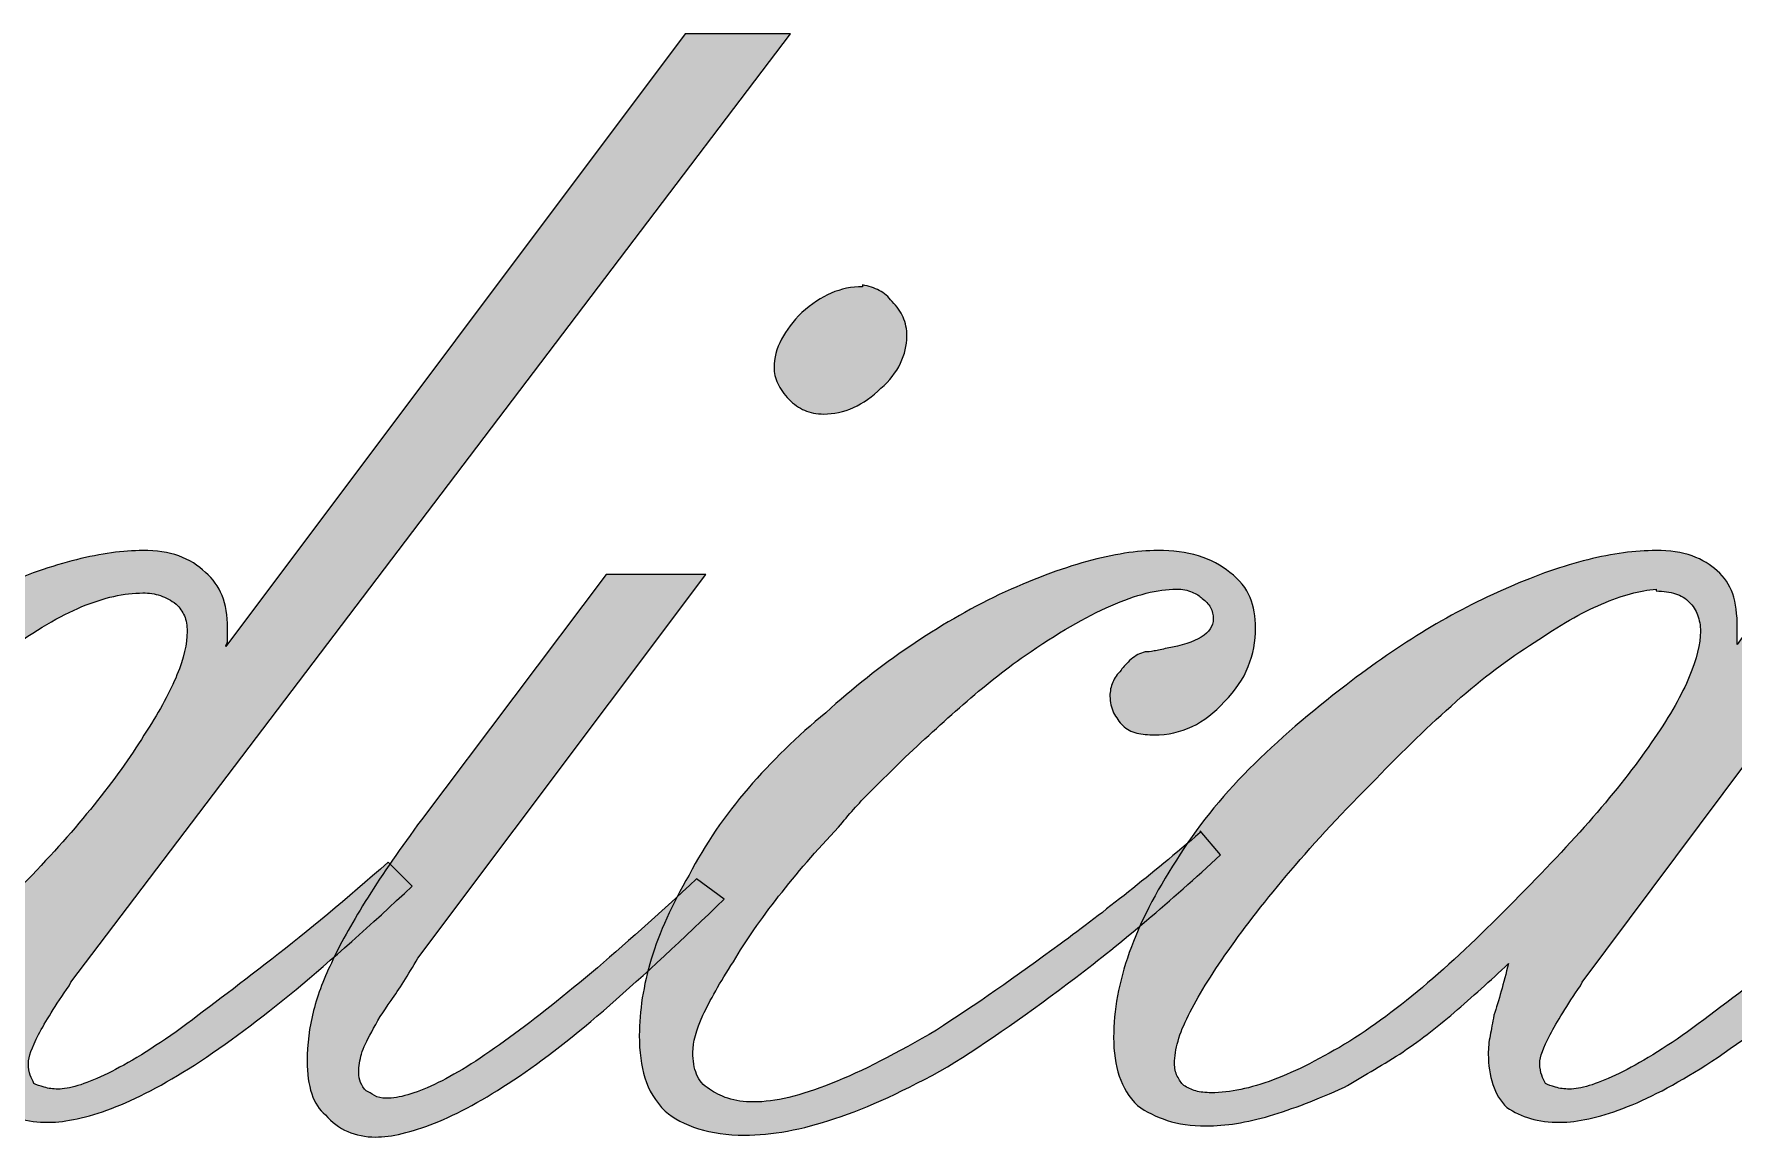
# Model space of a CAD drawing. Header units: millimetres. Extents: x 45.1 to 103.2, y -62.7 to -18.6.
# Drawn here: x 59.7 to 70.75, y -26.7 to -19.52 of the extents above; entities that cross this region are included whole.
import ezdxf

# ---------------------------------------------------------------- set-up
doc = ezdxf.new("R2010")
doc.units = ezdxf.units.MM
doc.header["$MEASUREMENT"] = 0
doc.layers.add('Calque 1', color=7, linetype='Continuous', lineweight=0)

# ---------------------------------------------------------------- blocks, each defined once
blk = doc.blocks.new('Block_0')
at = {"layer": 'Calque 1', "true_color": 0x1d1d1b, "transparency": 33554687}
h = blk.add_hatch(color=250, dxfattribs=at)
h.dxf.hatch_style = 2
edge = h.paths.add_edge_path()
edge.add_spline(control_points=[(57.95, -26.312), (58.11, -26.248), (58.29, -26.152), (58.49, -26.024), (58.594, -25.96), (58.696, -25.89), (58.796, -25.814), (58.896, -25.738), (58.994, -25.656), (59.09, -25.568), (59.186, -25.48), (59.284, -25.388), (59.384, -25.292), (59.484, -25.196), (59.586, -25.096), (59.69, -24.992), (59.85, -24.824), (59.992, -24.662), (60.116, -24.506), (60.24, -24.35), (60.346, -24.2), (60.434, -24.056), (60.522, -23.92), (60.588, -23.798), (60.632, -23.69), (60.676, -23.582), (60.698, -23.488), (60.698, -23.408), (60.698, -23.368), (60.692, -23.334), (60.68, -23.306), (60.668, -23.279), (60.65, -23.252), (60.626, -23.229), (60.594, -23.204), (60.56, -23.187), (60.524, -23.174), (60.488, -23.162), (60.45, -23.157), (60.41, -23.157), (60.29, -23.157), (60.158, -23.187), (60.014, -23.246), (59.87, -23.306), (59.71, -23.4), (59.534, -23.528), (59.358, -23.649), (59.176, -23.794), (58.988, -23.966), (58.8, -24.138), (58.606, -24.336), (58.406, -24.56), (58.222, -24.76), (58.06, -24.944), (57.92, -25.112), (57.78, -25.28), (57.662, -25.436), (57.566, -25.58), (57.47, -25.716), (57.398, -25.838), (57.35, -25.946), (57.302, -26.054), (57.278, -26.148), (57.278, -26.228), (57.278, -26.26), (57.284, -26.286), (57.296, -26.306), (57.308, -26.326), (57.326, -26.344), (57.35, -26.36), (57.366, -26.376), (57.388, -26.388), (57.416, -26.396), (57.444, -26.404), (57.478, -26.408), (57.518, -26.408), (57.518, -26.408), (57.506, -26.396), (57.506, -26.396), (57.642, -26.404), (57.79, -26.376), (57.95, -26.312)], knot_values=[0, 0, 0, 0, 1, 1, 1, 2, 2, 2, 3, 3, 3, 4, 4, 4, 5, 5, 5, 6, 6, 6, 7, 7, 7, 8, 8, 8, 9, 9, 9, 10, 10, 10, 11, 11, 11, 12, 12, 12, 13, 13, 13, 14, 14, 14, 15, 15, 15, 16, 16, 16, 17, 17, 17, 18, 18, 18, 19, 19, 19, 20, 20, 20, 21, 21, 21, 22, 22, 22, 23, 23, 23, 24, 24, 24, 25, 25, 25, 26, 26, 26, 27, 27, 27, 27], degree=3, periodic=0)
edge = h.paths.add_edge_path()
edge.add_spline(control_points=[(64.621, -19.521), (64.621, -19.521), (59.942, -25.688), (59.942, -25.688), (59.942, -25.688), (59.93, -25.712), (59.93, -25.712), (59.842, -25.84), (59.776, -25.946), (59.732, -26.03), (59.688, -26.114), (59.666, -26.176), (59.666, -26.216), (59.666, -26.248), (59.67, -26.274), (59.678, -26.294), (59.686, -26.314), (59.694, -26.332), (59.702, -26.348), (59.718, -26.356), (59.74, -26.364), (59.768, -26.372), (59.796, -26.38), (59.826, -26.384), (59.858, -26.384), (59.93, -26.384), (60.03, -26.354), (60.158, -26.294), (60.286, -26.234), (60.442, -26.14), (60.626, -26.012), (60.81, -25.876), (61.017, -25.718), (61.249, -25.538), (61.482, -25.358), (61.733, -25.148), (62.005, -24.908), (62.005, -24.908), (62.161, -25.064), (62.161, -25.064), (61.889, -25.32), (61.637, -25.544), (61.406, -25.736), (61.174, -25.928), (60.954, -26.092), (60.745, -26.228), (60.545, -26.356), (60.366, -26.45), (60.206, -26.51), (60.046, -26.57), (59.91, -26.6), (59.798, -26.6), (59.726, -26.6), (59.662, -26.592), (59.606, -26.576), (59.55, -26.56), (59.498, -26.536), (59.45, -26.504), (59.41, -26.464), (59.38, -26.414), (59.36, -26.354), (59.34, -26.294), (59.33, -26.228), (59.33, -26.156), (59.33, -26.124), (59.332, -26.09), (59.336, -26.054), (59.34, -26.018), (59.346, -25.984), (59.354, -25.952), (59.362, -25.912), (59.376, -25.86), (59.396, -25.796), (59.416, -25.732), (59.438, -25.656), (59.462, -25.568), (59.318, -25.696), (59.18, -25.814), (59.048, -25.922), (58.916, -26.03), (58.782, -26.128), (58.646, -26.216), (58.606, -26.24), (58.564, -26.266), (58.52, -26.294), (58.476, -26.322), (58.43, -26.348), (58.382, -26.372), (58.206, -26.452), (58.046, -26.514), (57.902, -26.558), (57.758, -26.602), (57.622, -26.624), (57.494, -26.624), (57.406, -26.624), (57.324, -26.612), (57.248, -26.588), (57.172, -26.564), (57.106, -26.532), (57.05, -26.492), (56.994, -26.444), (56.954, -26.384), (56.93, -26.312), (56.906, -26.24), (56.894, -26.16), (56.894, -26.072), (56.894, -25.888), (56.926, -25.7), (56.99, -25.508), (57.054, -25.316), (57.154, -25.116), (57.29, -24.908), (57.426, -24.7), (57.588, -24.5), (57.776, -24.308), (57.964, -24.116), (58.174, -23.932), (58.406, -23.756), (58.582, -23.62), (58.758, -23.5), (58.934, -23.397), (59.11, -23.292), (59.286, -23.2), (59.462, -23.121), (59.646, -23.04), (59.818, -22.981), (59.978, -22.941), (60.138, -22.901), (60.282, -22.881), (60.41, -22.881), (60.498, -22.881), (60.576, -22.892), (60.643, -22.916), (60.712, -22.941), (60.77, -22.977), (60.817, -23.024), (60.866, -23.065), (60.902, -23.115), (60.925, -23.174), (60.95, -23.234), (60.961, -23.305), (60.961, -23.384), (60.961, -23.384), (60.961, -23.408), (60.961, -23.408), (60.961, -23.408), (60.961, -23.444), (60.961, -23.444), (60.961, -23.444), (60.961, -23.462), (60.961, -23.462), (60.961, -23.462), (60.961, -23.48), (60.961, -23.48), (60.954, -23.488), (60.95, -23.495), (60.95, -23.498), (60.95, -23.498), (60.95, -23.505), (60.95, -23.505), (60.95, -23.505), (63.937, -19.521), (63.937, -19.521), (63.937, -19.521), (64.621, -19.521), (64.621, -19.521)], knot_values=[0, 0, 0, 0, 1, 1, 1, 2, 2, 2, 3, 3, 3, 4, 4, 4, 5, 5, 5, 6, 6, 6, 7, 7, 7, 8, 8, 8, 9, 9, 9, 10, 10, 10, 11, 11, 11, 12, 12, 12, 13, 13, 13, 14, 14, 14, 15, 15, 15, 16, 16, 16, 17, 17, 17, 18, 18, 18, 19, 19, 19, 20, 20, 20, 21, 21, 21, 22, 22, 22, 23, 23, 23, 24, 24, 24, 25, 25, 25, 26, 26, 26, 27, 27, 27, 28, 28, 28, 29, 29, 29, 30, 30, 30, 31, 31, 31, 32, 32, 32, 33, 33, 33, 34, 34, 34, 35, 35, 35, 36, 36, 36, 37, 37, 37, 38, 38, 38, 39, 39, 39, 40, 40, 40, 41, 41, 41, 42, 42, 42, 43, 43, 43, 44, 44, 44, 45, 45, 45, 46, 46, 46, 47, 47, 47, 48, 48, 48, 49, 49, 49, 50, 50, 50, 51, 51, 51, 52, 52, 52, 53, 53, 53, 54, 54, 54, 55, 55, 55, 55], degree=3, periodic=0)
h = blk.add_hatch(color=250, dxfattribs=at)
h.dxf.hatch_style = 2
edge = h.paths.add_edge_path()
edge.add_spline(control_points=[(65.198, -21.189), (65.23, -21.205), (65.258, -21.229), (65.281, -21.261), (65.313, -21.293), (65.337, -21.327), (65.353, -21.363), (65.369, -21.399), (65.378, -21.441), (65.378, -21.489), (65.378, -21.545), (65.363, -21.603), (65.336, -21.663), (65.307, -21.723), (65.266, -21.777), (65.209, -21.825), (65.153, -21.881), (65.094, -21.923), (65.03, -21.951), (64.966, -21.979), (64.902, -21.993), (64.838, -21.993), (64.789, -21.993), (64.748, -21.985), (64.712, -21.969), (64.676, -21.953), (64.642, -21.929), (64.61, -21.897), (64.578, -21.865), (64.554, -21.831), (64.538, -21.795), (64.522, -21.759), (64.514, -21.725), (64.514, -21.693), (64.514, -21.629), (64.53, -21.567), (64.562, -21.507), (64.594, -21.447), (64.638, -21.389), (64.694, -21.333), (64.758, -21.277), (64.822, -21.235), (64.886, -21.207), (64.95, -21.179), (65.018, -21.165), (65.09, -21.165), (65.09, -21.165), (65.09, -21.153), (65.09, -21.153), (65.13, -21.161), (65.166, -21.173), (65.198, -21.189)], knot_values=[0, 0, 0, 0, 1, 1, 1, 2, 2, 2, 3, 3, 3, 4, 4, 4, 5, 5, 5, 6, 6, 6, 7, 7, 7, 8, 8, 8, 9, 9, 9, 10, 10, 10, 11, 11, 11, 12, 12, 12, 13, 13, 13, 14, 14, 14, 15, 15, 15, 16, 16, 16, 17, 17, 17, 17], degree=3, periodic=0)
edge = h.paths.add_edge_path()
edge.add_spline(control_points=[(64.07, -23.036), (64.07, -23.036), (62.198, -25.532), (62.198, -25.532), (62.134, -25.644), (62.076, -25.736), (62.024, -25.808), (61.972, -25.88), (61.93, -25.948), (61.898, -26.012), (61.866, -26.068), (61.844, -26.116), (61.832, -26.156), (61.82, -26.196), (61.814, -26.236), (61.814, -26.276), (61.814, -26.3), (61.818, -26.322), (61.826, -26.342), (61.834, -26.362), (61.846, -26.38), (61.862, -26.396), (61.878, -26.404), (61.896, -26.414), (61.916, -26.426), (61.936, -26.438), (61.962, -26.444), (61.994, -26.444), (62.074, -26.444), (62.178, -26.414), (62.306, -26.354), (62.434, -26.294), (62.586, -26.2), (62.762, -26.072), (62.93, -25.952), (63.118, -25.804), (63.326, -25.628), (63.534, -25.452), (63.762, -25.248), (64.01, -25.016), (64.01, -25.016), (64.19, -25.148), (64.19, -25.148), (63.918, -25.412), (63.67, -25.642), (63.446, -25.838), (63.222, -26.034), (63.014, -26.196), (62.822, -26.324), (62.63, -26.452), (62.458, -26.546), (62.306, -26.606), (62.154, -26.666), (62.026, -26.696), (61.922, -26.696), (61.858, -26.696), (61.798, -26.684), (61.742, -26.66), (61.686, -26.636), (61.638, -26.6), (61.598, -26.552), (61.558, -26.52), (61.528, -26.474), (61.508, -26.414), (61.488, -26.354), (61.478, -26.284), (61.478, -26.204), (61.478, -26.092), (61.492, -25.982), (61.52, -25.874), (61.548, -25.766), (61.59, -25.656), (61.646, -25.544), (61.702, -25.424), (61.778, -25.288), (61.874, -25.136), (61.97, -24.984), (62.086, -24.816), (62.222, -24.632), (62.222, -24.632), (63.422, -23.036), (63.422, -23.036), (63.422, -23.036), (64.07, -23.036), (64.07, -23.036)], knot_values=[0, 0, 0, 0, 1, 1, 1, 2, 2, 2, 3, 3, 3, 4, 4, 4, 5, 5, 5, 6, 6, 6, 7, 7, 7, 8, 8, 8, 9, 9, 9, 10, 10, 10, 11, 11, 11, 12, 12, 12, 13, 13, 13, 14, 14, 14, 15, 15, 15, 16, 16, 16, 17, 17, 17, 18, 18, 18, 19, 19, 19, 20, 20, 20, 21, 21, 21, 22, 22, 22, 23, 23, 23, 24, 24, 24, 25, 25, 25, 26, 26, 26, 27, 27, 27, 28, 28, 28, 28], degree=3, periodic=0)
h = blk.add_hatch(color=250, dxfattribs=at)
h.dxf.hatch_style = 2
edge = h.paths.add_edge_path()
edge.add_spline(control_points=[(67.417, -24.86), (67.09, -25.164), (66.776, -25.43), (66.476, -25.658), (66.176, -25.886), (65.898, -26.08), (65.642, -26.24), (65.37, -26.392), (65.126, -26.504), (64.91, -26.576), (64.694, -26.648), (64.498, -26.684), (64.322, -26.684), (64.21, -26.684), (64.11, -26.67), (64.022, -26.642), (63.934, -26.614), (63.862, -26.576), (63.806, -26.528), (63.742, -26.464), (63.698, -26.392), (63.674, -26.312), (63.65, -26.232), (63.638, -26.14), (63.638, -26.036), (63.638, -25.876), (63.664, -25.71), (63.716, -25.538), (63.768, -25.366), (63.85, -25.184), (63.962, -24.992), (64.066, -24.792), (64.194, -24.604), (64.346, -24.428), (64.498, -24.252), (64.666, -24.088), (64.85, -23.936), (65.026, -23.776), (65.208, -23.632), (65.396, -23.505), (65.584, -23.377), (65.778, -23.264), (65.978, -23.168), (66.186, -23.072), (66.376, -23), (66.548, -22.952), (66.72, -22.905), (66.874, -22.881), (67.01, -22.881), (67.105, -22.881), (67.193, -22.892), (67.274, -22.916), (67.354, -22.941), (67.422, -22.977), (67.478, -23.024), (67.541, -23.072), (67.586, -23.126), (67.609, -23.187), (67.633, -23.246), (67.645, -23.312), (67.645, -23.384), (67.645, -23.472), (67.629, -23.556), (67.597, -23.636), (67.566, -23.716), (67.514, -23.792), (67.442, -23.864), (67.377, -23.936), (67.308, -23.99), (67.232, -24.026), (67.156, -24.062), (67.074, -24.08), (66.986, -24.08), (66.946, -24.08), (66.908, -24.076), (66.872, -24.068), (66.836, -24.06), (66.806, -24.044), (66.782, -24.02), (66.758, -23.996), (66.738, -23.968), (66.722, -23.936), (66.706, -23.904), (66.698, -23.868), (66.698, -23.828), (66.698, -23.796), (66.704, -23.766), (66.716, -23.738), (66.728, -23.71), (66.746, -23.684), (66.77, -23.66), (66.786, -23.636), (66.808, -23.613), (66.836, -23.588), (66.864, -23.564), (66.894, -23.548), (66.926, -23.541), (66.941, -23.541), (66.962, -23.538), (66.986, -23.534), (67.01, -23.531), (67.038, -23.524), (67.069, -23.516), (67.166, -23.5), (67.239, -23.476), (67.291, -23.444), (67.344, -23.413), (67.37, -23.372), (67.37, -23.325), (67.37, -23.3), (67.364, -23.276), (67.351, -23.252), (67.34, -23.229), (67.321, -23.208), (67.298, -23.193), (67.282, -23.177), (67.259, -23.162), (67.232, -23.151), (67.203, -23.138), (67.17, -23.132), (67.13, -23.132), (67.01, -23.132), (66.868, -23.168), (66.704, -23.24), (66.54, -23.312), (66.354, -23.42), (66.146, -23.564), (66.01, -23.66), (65.876, -23.766), (65.744, -23.882), (65.612, -23.998), (65.478, -24.12), (65.342, -24.248), (65.342, -24.248), (65.132, -24.458), (65.132, -24.458), (65.064, -24.526), (64.998, -24.6), (64.934, -24.68), (64.79, -24.832), (64.66, -24.982), (64.544, -25.13), (64.428, -25.278), (64.33, -25.42), (64.25, -25.556), (64.162, -25.692), (64.096, -25.808), (64.052, -25.904), (64.008, -26), (63.986, -26.08), (63.986, -26.144), (63.986, -26.2), (63.994, -26.248), (64.01, -26.288), (64.026, -26.328), (64.054, -26.36), (64.094, -26.384), (64.126, -26.408), (64.166, -26.428), (64.214, -26.444), (64.262, -26.46), (64.318, -26.468), (64.382, -26.468), (64.518, -26.468), (64.686, -26.428), (64.886, -26.348), (65.086, -26.268), (65.314, -26.152), (65.57, -26), (65.818, -25.84), (66.086, -25.654), (66.374, -25.442), (66.662, -25.23), (66.966, -24.988), (67.285, -24.716), (67.285, -24.716), (67.285, -24.704), (67.285, -24.704), (67.285, -24.704), (67.417, -24.86), (67.417, -24.86)], knot_values=[0, 0, 0, 0, 1, 1, 1, 2, 2, 2, 3, 3, 3, 4, 4, 4, 5, 5, 5, 6, 6, 6, 7, 7, 7, 8, 8, 8, 9, 9, 9, 10, 10, 10, 11, 11, 11, 12, 12, 12, 13, 13, 13, 14, 14, 14, 15, 15, 15, 16, 16, 16, 17, 17, 17, 18, 18, 18, 19, 19, 19, 20, 20, 20, 21, 21, 21, 22, 22, 22, 23, 23, 23, 24, 24, 24, 25, 25, 25, 26, 26, 26, 27, 27, 27, 28, 28, 28, 29, 29, 29, 30, 30, 30, 31, 31, 31, 32, 32, 32, 33, 33, 33, 34, 34, 34, 35, 35, 35, 36, 36, 36, 37, 37, 37, 38, 38, 38, 39, 39, 39, 40, 40, 40, 41, 41, 41, 42, 42, 42, 43, 43, 43, 44, 44, 44, 45, 45, 45, 46, 46, 46, 47, 47, 47, 48, 48, 48, 49, 49, 49, 50, 50, 50, 51, 51, 51, 52, 52, 52, 53, 53, 53, 54, 54, 54, 55, 55, 55, 56, 56, 56, 57, 57, 57, 58, 58, 58, 59, 59, 59, 60, 60, 60, 60], degree=3, periodic=0)
h = blk.add_hatch(color=250, dxfattribs=at)
h.dxf.hatch_style = 2
edge = h.paths.add_edge_path()
edge.add_spline(control_points=[(69.895, -23.229), (69.764, -23.285), (69.617, -23.368), (69.457, -23.48), (69.289, -23.584), (69.119, -23.712), (68.948, -23.864), (68.776, -24.016), (68.602, -24.184), (68.426, -24.368), (68.218, -24.576), (68.034, -24.774), (67.874, -24.962), (67.714, -25.15), (67.578, -25.324), (67.466, -25.484), (67.354, -25.644), (67.268, -25.784), (67.208, -25.904), (67.148, -26.024), (67.118, -26.128), (67.118, -26.216), (67.118, -26.248), (67.124, -26.276), (67.136, -26.3), (67.148, -26.324), (67.162, -26.344), (67.178, -26.36), (67.202, -26.376), (67.228, -26.388), (67.256, -26.396), (67.284, -26.404), (67.318, -26.408), (67.358, -26.408), (67.478, -26.408), (67.612, -26.38), (67.76, -26.324), (67.908, -26.268), (68.074, -26.184), (68.258, -26.072), (68.434, -25.96), (68.614, -25.824), (68.798, -25.664), (68.981, -25.504), (69.17, -25.324), (69.361, -25.124), (69.554, -24.932), (69.721, -24.752), (69.866, -24.584), (70.01, -24.416), (70.133, -24.256), (70.237, -24.104), (70.341, -23.952), (70.417, -23.818), (70.465, -23.702), (70.513, -23.587), (70.537, -23.488), (70.537, -23.408), (70.537, -23.368), (70.531, -23.332), (70.519, -23.3), (70.507, -23.269), (70.489, -23.24), (70.465, -23.216), (70.441, -23.193), (70.411, -23.174), (70.375, -23.162), (70.339, -23.151), (70.297, -23.144), (70.249, -23.144), (70.249, -23.144), (70.249, -23.132), (70.249, -23.132), (70.145, -23.141), (70.027, -23.172), (69.895, -23.229)], knot_values=[0, 0, 0, 0, 1, 1, 1, 2, 2, 2, 3, 3, 3, 4, 4, 4, 5, 5, 5, 6, 6, 6, 7, 7, 7, 8, 8, 8, 9, 9, 9, 10, 10, 10, 11, 11, 11, 12, 12, 12, 13, 13, 13, 14, 14, 14, 15, 15, 15, 16, 16, 16, 17, 17, 17, 18, 18, 18, 19, 19, 19, 20, 20, 20, 21, 21, 21, 22, 22, 22, 23, 23, 23, 24, 24, 24, 25, 25, 25, 25], degree=3, periodic=0)
edge = h.paths.add_edge_path()
edge.add_spline(control_points=[(71.101, -23.036), (71.101, -23.036), (71.749, -23.036), (71.749, -23.036), (71.749, -23.036), (69.769, -25.688), (69.769, -25.688), (69.769, -25.688), (69.757, -25.712), (69.757, -25.712), (69.669, -25.84), (69.604, -25.946), (69.56, -26.03), (69.515, -26.114), (69.493, -26.176), (69.493, -26.216), (69.493, -26.248), (69.498, -26.274), (69.505, -26.294), (69.513, -26.314), (69.522, -26.332), (69.529, -26.348), (69.545, -26.356), (69.568, -26.364), (69.595, -26.372), (69.623, -26.38), (69.653, -26.384), (69.685, -26.384), (69.757, -26.384), (69.857, -26.354), (69.985, -26.294), (70.113, -26.234), (70.269, -26.14), (70.453, -26.012), (70.637, -25.876), (70.845, -25.718), (71.077, -25.538), (71.309, -25.358), (71.561, -25.148), (71.833, -24.908), (71.833, -24.908), (71.989, -25.064), (71.989, -25.064), (71.725, -25.32), (71.475, -25.544), (71.239, -25.736), (71.003, -25.928), (70.781, -26.092), (70.573, -26.228), (70.373, -26.356), (70.193, -26.45), (70.033, -26.51), (69.873, -26.57), (69.738, -26.6), (69.626, -26.6), (69.554, -26.6), (69.489, -26.592), (69.433, -26.576), (69.378, -26.56), (69.325, -26.536), (69.278, -26.504), (69.237, -26.464), (69.207, -26.414), (69.188, -26.354), (69.168, -26.294), (69.158, -26.228), (69.158, -26.156), (69.158, -26.116), (69.161, -26.076), (69.17, -26.036), (69.178, -25.996), (69.186, -25.952), (69.194, -25.904), (69.21, -25.856), (69.226, -25.804), (69.242, -25.748), (69.257, -25.692), (69.273, -25.632), (69.289, -25.568), (69.17, -25.68), (69.052, -25.786), (68.935, -25.886), (68.82, -25.986), (68.702, -26.076), (68.582, -26.156), (68.518, -26.196), (68.456, -26.234), (68.396, -26.27), (68.336, -26.306), (68.278, -26.34), (68.222, -26.372), (68.046, -26.452), (67.884, -26.514), (67.736, -26.558), (67.588, -26.602), (67.45, -26.624), (67.322, -26.624), (67.226, -26.624), (67.142, -26.612), (67.07, -26.588), (66.998, -26.564), (66.934, -26.532), (66.878, -26.492), (66.822, -26.436), (66.782, -26.372), (66.758, -26.3), (66.734, -26.228), (66.722, -26.144), (66.722, -26.048), (66.722, -25.872), (66.756, -25.688), (66.824, -25.496), (66.892, -25.304), (66.994, -25.104), (67.13, -24.896), (67.258, -24.688), (67.416, -24.49), (67.604, -24.302), (67.792, -24.114), (68.002, -23.932), (68.234, -23.756), (68.41, -23.62), (68.584, -23.5), (68.755, -23.397), (68.928, -23.292), (69.106, -23.2), (69.289, -23.121), (69.473, -23.04), (69.646, -22.981), (69.805, -22.941), (69.965, -22.901), (70.113, -22.881), (70.249, -22.881), (70.337, -22.881), (70.415, -22.892), (70.483, -22.916), (70.551, -22.941), (70.605, -22.973), (70.645, -23.013), (70.693, -23.053), (70.727, -23.102), (70.747, -23.162), (70.767, -23.223), (70.777, -23.296), (70.777, -23.384), (70.777, -23.384), (70.777, -23.492), (70.777, -23.492), (70.777, -23.492), (71.101, -23.036), (71.101, -23.036)], knot_values=[0, 0, 0, 0, 1, 1, 1, 2, 2, 2, 3, 3, 3, 4, 4, 4, 5, 5, 5, 6, 6, 6, 7, 7, 7, 8, 8, 8, 9, 9, 9, 10, 10, 10, 11, 11, 11, 12, 12, 12, 13, 13, 13, 14, 14, 14, 15, 15, 15, 16, 16, 16, 17, 17, 17, 18, 18, 18, 19, 19, 19, 20, 20, 20, 21, 21, 21, 22, 22, 22, 23, 23, 23, 24, 24, 24, 25, 25, 25, 26, 26, 26, 27, 27, 27, 28, 28, 28, 29, 29, 29, 30, 30, 30, 31, 31, 31, 32, 32, 32, 33, 33, 33, 34, 34, 34, 35, 35, 35, 36, 36, 36, 37, 37, 37, 38, 38, 38, 39, 39, 39, 40, 40, 40, 41, 41, 41, 42, 42, 42, 43, 43, 43, 44, 44, 44, 45, 45, 45, 46, 46, 46, 47, 47, 47, 48, 48, 48, 49, 49, 49, 50, 50, 50, 50], degree=3, periodic=0)
at = {"layer": 'Calque 1'}
for points, knots in [([(64.621, -19.521), (64.621, -19.521), (59.942, -25.688), (59.942, -25.688), (59.942, -25.688), (59.93, -25.712), (59.93, -25.712), (59.842, -25.84), (59.776, -25.946), (59.732, -26.03), (59.688, -26.114), (59.666, -26.176), (59.666, -26.216), (59.666, -26.248), (59.67, -26.274), (59.678, -26.294), (59.686, -26.314), (59.694, -26.332), (59.702, -26.348), (59.718, -26.356), (59.74, -26.364), (59.768, -26.372), (59.796, -26.38), (59.826, -26.384), (59.858, -26.384), (59.93, -26.384), (60.03, -26.354), (60.158, -26.294), (60.286, -26.234), (60.442, -26.14), (60.626, -26.012), (60.81, -25.876), (61.017, -25.718), (61.249, -25.538), (61.482, -25.358), (61.733, -25.148), (62.005, -24.908), (62.005, -24.908), (62.161, -25.064), (62.161, -25.064), (61.889, -25.32), (61.637, -25.544), (61.406, -25.736), (61.174, -25.928), (60.954, -26.092), (60.745, -26.228), (60.545, -26.356), (60.366, -26.45), (60.206, -26.51), (60.046, -26.57), (59.91, -26.6), (59.798, -26.6), (59.726, -26.6), (59.662, -26.592), (59.606, -26.576), (59.55, -26.56), (59.498, -26.536), (59.45, -26.504), (59.41, -26.464), (59.38, -26.414), (59.36, -26.354), (59.34, -26.294), (59.33, -26.228), (59.33, -26.156), (59.33, -26.124), (59.332, -26.09), (59.336, -26.054), (59.34, -26.018), (59.346, -25.984), (59.354, -25.952), (59.362, -25.912), (59.376, -25.86), (59.396, -25.796), (59.416, -25.732), (59.438, -25.656), (59.462, -25.568), (59.318, -25.696), (59.18, -25.814), (59.048, -25.922), (58.916, -26.03), (58.782, -26.128), (58.646, -26.216), (58.606, -26.24), (58.564, -26.266), (58.52, -26.294), (58.476, -26.322), (58.43, -26.348), (58.382, -26.372), (58.206, -26.452), (58.046, -26.514), (57.902, -26.558), (57.758, -26.602), (57.622, -26.624), (57.494, -26.624), (57.406, -26.624), (57.324, -26.612), (57.248, -26.588), (57.172, -26.564), (57.106, -26.532), (57.05, -26.492), (56.994, -26.444), (56.954, -26.384), (56.93, -26.312), (56.906, -26.24), (56.894, -26.16), (56.894, -26.072), (56.894, -25.888), (56.926, -25.7), (56.99, -25.508), (57.054, -25.316), (57.154, -25.116), (57.29, -24.908), (57.426, -24.7), (57.588, -24.5), (57.776, -24.308), (57.964, -24.116), (58.174, -23.932), (58.406, -23.756), (58.582, -23.62), (58.758, -23.5), (58.934, -23.397), (59.11, -23.292), (59.286, -23.2), (59.462, -23.121), (59.646, -23.04), (59.818, -22.981), (59.978, -22.941), (60.138, -22.901), (60.282, -22.881), (60.41, -22.881), (60.498, -22.881), (60.576, -22.892), (60.643, -22.916), (60.712, -22.941), (60.77, -22.977), (60.817, -23.024), (60.866, -23.065), (60.902, -23.115), (60.925, -23.174), (60.95, -23.234), (60.961, -23.305), (60.961, -23.384), (60.961, -23.384), (60.961, -23.408), (60.961, -23.408), (60.961, -23.408), (60.961, -23.444), (60.961, -23.444), (60.961, -23.444), (60.961, -23.462), (60.961, -23.462), (60.961, -23.462), (60.961, -23.48), (60.961, -23.48), (60.954, -23.488), (60.95, -23.495), (60.95, -23.498), (60.95, -23.498), (60.95, -23.505), (60.95, -23.505), (60.95, -23.505), (63.937, -19.521), (63.937, -19.521), (63.937, -19.521), (64.621, -19.521), (64.621, -19.521)], [0, 0, 0, 0, 1, 1, 1, 2, 2, 2, 3, 3, 3, 4, 4, 4, 5, 5, 5, 6, 6, 6, 7, 7, 7, 8, 8, 8, 9, 9, 9, 10, 10, 10, 11, 11, 11, 12, 12, 12, 13, 13, 13, 14, 14, 14, 15, 15, 15, 16, 16, 16, 17, 17, 17, 18, 18, 18, 19, 19, 19, 20, 20, 20, 21, 21, 21, 22, 22, 22, 23, 23, 23, 24, 24, 24, 25, 25, 25, 26, 26, 26, 27, 27, 27, 28, 28, 28, 29, 29, 29, 30, 30, 30, 31, 31, 31, 32, 32, 32, 33, 33, 33, 34, 34, 34, 35, 35, 35, 36, 36, 36, 37, 37, 37, 38, 38, 38, 39, 39, 39, 40, 40, 40, 41, 41, 41, 42, 42, 42, 43, 43, 43, 44, 44, 44, 45, 45, 45, 46, 46, 46, 47, 47, 47, 48, 48, 48, 49, 49, 49, 50, 50, 50, 51, 51, 51, 52, 52, 52, 53, 53, 53, 54, 54, 54, 55, 55, 55, 55]), ([(65.198, -21.189), (65.23, -21.205), (65.258, -21.229), (65.281, -21.261), (65.313, -21.293), (65.337, -21.327), (65.353, -21.363), (65.369, -21.399), (65.378, -21.441), (65.378, -21.489), (65.378, -21.545), (65.363, -21.603), (65.336, -21.663), (65.307, -21.723), (65.266, -21.777), (65.209, -21.825), (65.153, -21.881), (65.094, -21.923), (65.03, -21.951), (64.966, -21.979), (64.902, -21.993), (64.838, -21.993), (64.789, -21.993), (64.748, -21.985), (64.712, -21.969), (64.676, -21.953), (64.642, -21.929), (64.61, -21.897), (64.578, -21.865), (64.554, -21.831), (64.538, -21.795), (64.522, -21.759), (64.514, -21.725), (64.514, -21.693), (64.514, -21.629), (64.53, -21.567), (64.562, -21.507), (64.594, -21.447), (64.638, -21.389), (64.694, -21.333), (64.758, -21.277), (64.822, -21.235), (64.886, -21.207), (64.95, -21.179), (65.018, -21.165), (65.09, -21.165), (65.09, -21.165), (65.09, -21.153), (65.09, -21.153), (65.13, -21.161), (65.166, -21.173), (65.198, -21.189)], [0, 0, 0, 0, 1, 1, 1, 2, 2, 2, 3, 3, 3, 4, 4, 4, 5, 5, 5, 6, 6, 6, 7, 7, 7, 8, 8, 8, 9, 9, 9, 10, 10, 10, 11, 11, 11, 12, 12, 12, 13, 13, 13, 14, 14, 14, 15, 15, 15, 16, 16, 16, 17, 17, 17, 17]), ([(67.417, -24.86), (67.09, -25.164), (66.776, -25.43), (66.476, -25.658), (66.176, -25.886), (65.898, -26.08), (65.642, -26.24), (65.37, -26.392), (65.126, -26.504), (64.91, -26.576), (64.694, -26.648), (64.498, -26.684), (64.322, -26.684), (64.21, -26.684), (64.11, -26.67), (64.022, -26.642), (63.934, -26.614), (63.862, -26.576), (63.806, -26.528), (63.742, -26.464), (63.698, -26.392), (63.674, -26.312), (63.65, -26.232), (63.638, -26.14), (63.638, -26.036), (63.638, -25.876), (63.664, -25.71), (63.716, -25.538), (63.768, -25.366), (63.85, -25.184), (63.962, -24.992), (64.066, -24.792), (64.194, -24.604), (64.346, -24.428), (64.498, -24.252), (64.666, -24.088), (64.85, -23.936), (65.026, -23.776), (65.208, -23.632), (65.396, -23.505), (65.584, -23.377), (65.778, -23.264), (65.978, -23.168), (66.186, -23.072), (66.376, -23), (66.548, -22.952), (66.72, -22.905), (66.874, -22.881), (67.01, -22.881), (67.105, -22.881), (67.193, -22.892), (67.274, -22.916), (67.354, -22.941), (67.422, -22.977), (67.478, -23.024), (67.541, -23.072), (67.586, -23.126), (67.609, -23.187), (67.633, -23.246), (67.645, -23.312), (67.645, -23.384), (67.645, -23.472), (67.629, -23.556), (67.597, -23.636), (67.566, -23.716), (67.514, -23.792), (67.442, -23.864), (67.377, -23.936), (67.308, -23.99), (67.232, -24.026), (67.156, -24.062), (67.074, -24.08), (66.986, -24.08), (66.946, -24.08), (66.908, -24.076), (66.872, -24.068), (66.836, -24.06), (66.806, -24.044), (66.782, -24.02), (66.758, -23.996), (66.738, -23.968), (66.722, -23.936), (66.706, -23.904), (66.698, -23.868), (66.698, -23.828), (66.698, -23.796), (66.704, -23.766), (66.716, -23.738), (66.728, -23.71), (66.746, -23.684), (66.77, -23.66), (66.786, -23.636), (66.808, -23.613), (66.836, -23.588), (66.864, -23.564), (66.894, -23.548), (66.926, -23.541), (66.941, -23.541), (66.962, -23.538), (66.986, -23.534), (67.01, -23.531), (67.038, -23.524), (67.069, -23.516), (67.166, -23.5), (67.239, -23.476), (67.291, -23.444), (67.344, -23.413), (67.37, -23.372), (67.37, -23.325), (67.37, -23.3), (67.364, -23.276), (67.351, -23.252), (67.34, -23.229), (67.321, -23.208), (67.298, -23.193), (67.282, -23.177), (67.259, -23.162), (67.232, -23.151), (67.203, -23.138), (67.17, -23.132), (67.13, -23.132), (67.01, -23.132), (66.868, -23.168), (66.704, -23.24), (66.54, -23.312), (66.354, -23.42), (66.146, -23.564), (66.01, -23.66), (65.876, -23.766), (65.744, -23.882), (65.612, -23.998), (65.478, -24.12), (65.342, -24.248), (65.342, -24.248), (65.132, -24.458), (65.132, -24.458), (65.064, -24.526), (64.998, -24.6), (64.934, -24.68), (64.79, -24.832), (64.66, -24.982), (64.544, -25.13), (64.428, -25.278), (64.33, -25.42), (64.25, -25.556), (64.162, -25.692), (64.096, -25.808), (64.052, -25.904), (64.008, -26), (63.986, -26.08), (63.986, -26.144), (63.986, -26.2), (63.994, -26.248), (64.01, -26.288), (64.026, -26.328), (64.054, -26.36), (64.094, -26.384), (64.126, -26.408), (64.166, -26.428), (64.214, -26.444), (64.262, -26.46), (64.318, -26.468), (64.382, -26.468), (64.518, -26.468), (64.686, -26.428), (64.886, -26.348), (65.086, -26.268), (65.314, -26.152), (65.57, -26), (65.818, -25.84), (66.086, -25.654), (66.374, -25.442), (66.662, -25.23), (66.966, -24.988), (67.285, -24.716), (67.285, -24.716), (67.285, -24.704), (67.285, -24.704), (67.285, -24.704), (67.417, -24.86), (67.417, -24.86)], [0, 0, 0, 0, 1, 1, 1, 2, 2, 2, 3, 3, 3, 4, 4, 4, 5, 5, 5, 6, 6, 6, 7, 7, 7, 8, 8, 8, 9, 9, 9, 10, 10, 10, 11, 11, 11, 12, 12, 12, 13, 13, 13, 14, 14, 14, 15, 15, 15, 16, 16, 16, 17, 17, 17, 18, 18, 18, 19, 19, 19, 20, 20, 20, 21, 21, 21, 22, 22, 22, 23, 23, 23, 24, 24, 24, 25, 25, 25, 26, 26, 26, 27, 27, 27, 28, 28, 28, 29, 29, 29, 30, 30, 30, 31, 31, 31, 32, 32, 32, 33, 33, 33, 34, 34, 34, 35, 35, 35, 36, 36, 36, 37, 37, 37, 38, 38, 38, 39, 39, 39, 40, 40, 40, 41, 41, 41, 42, 42, 42, 43, 43, 43, 44, 44, 44, 45, 45, 45, 46, 46, 46, 47, 47, 47, 48, 48, 48, 49, 49, 49, 50, 50, 50, 51, 51, 51, 52, 52, 52, 53, 53, 53, 54, 54, 54, 55, 55, 55, 56, 56, 56, 57, 57, 57, 58, 58, 58, 59, 59, 59, 60, 60, 60, 60]), ([(71.101, -23.036), (71.101, -23.036), (71.749, -23.036), (71.749, -23.036), (71.749, -23.036), (69.769, -25.688), (69.769, -25.688), (69.769, -25.688), (69.757, -25.712), (69.757, -25.712), (69.669, -25.84), (69.604, -25.946), (69.56, -26.03), (69.515, -26.114), (69.493, -26.176), (69.493, -26.216), (69.493, -26.248), (69.498, -26.274), (69.505, -26.294), (69.513, -26.314), (69.522, -26.332), (69.529, -26.348), (69.545, -26.356), (69.568, -26.364), (69.595, -26.372), (69.623, -26.38), (69.653, -26.384), (69.685, -26.384), (69.757, -26.384), (69.857, -26.354), (69.985, -26.294), (70.113, -26.234), (70.269, -26.14), (70.453, -26.012), (70.637, -25.876), (70.845, -25.718), (71.077, -25.538), (71.309, -25.358), (71.561, -25.148), (71.833, -24.908), (71.833, -24.908), (71.989, -25.064), (71.989, -25.064), (71.725, -25.32), (71.475, -25.544), (71.239, -25.736), (71.003, -25.928), (70.781, -26.092), (70.573, -26.228), (70.373, -26.356), (70.193, -26.45), (70.033, -26.51), (69.873, -26.57), (69.738, -26.6), (69.626, -26.6), (69.554, -26.6), (69.489, -26.592), (69.433, -26.576), (69.378, -26.56), (69.325, -26.536), (69.278, -26.504), (69.237, -26.464), (69.207, -26.414), (69.188, -26.354), (69.168, -26.294), (69.158, -26.228), (69.158, -26.156), (69.158, -26.116), (69.161, -26.076), (69.17, -26.036), (69.178, -25.996), (69.186, -25.952), (69.194, -25.904), (69.21, -25.856), (69.226, -25.804), (69.242, -25.748), (69.257, -25.692), (69.273, -25.632), (69.289, -25.568), (69.17, -25.68), (69.052, -25.786), (68.935, -25.886), (68.82, -25.986), (68.702, -26.076), (68.582, -26.156), (68.518, -26.196), (68.456, -26.234), (68.396, -26.27), (68.336, -26.306), (68.278, -26.34), (68.222, -26.372), (68.046, -26.452), (67.884, -26.514), (67.736, -26.558), (67.588, -26.602), (67.45, -26.624), (67.322, -26.624), (67.226, -26.624), (67.142, -26.612), (67.07, -26.588), (66.998, -26.564), (66.934, -26.532), (66.878, -26.492), (66.822, -26.436), (66.782, -26.372), (66.758, -26.3), (66.734, -26.228), (66.722, -26.144), (66.722, -26.048), (66.722, -25.872), (66.756, -25.688), (66.824, -25.496), (66.892, -25.304), (66.994, -25.104), (67.13, -24.896), (67.258, -24.688), (67.416, -24.49), (67.604, -24.302), (67.792, -24.114), (68.002, -23.932), (68.234, -23.756), (68.41, -23.62), (68.584, -23.5), (68.755, -23.397), (68.928, -23.292), (69.106, -23.2), (69.289, -23.121), (69.473, -23.04), (69.646, -22.981), (69.805, -22.941), (69.965, -22.901), (70.113, -22.881), (70.249, -22.881), (70.337, -22.881), (70.415, -22.892), (70.483, -22.916), (70.551, -22.941), (70.605, -22.973), (70.645, -23.013), (70.693, -23.053), (70.727, -23.102), (70.747, -23.162), (70.767, -23.223), (70.777, -23.296), (70.777, -23.384), (70.777, -23.384), (70.777, -23.492), (70.777, -23.492), (70.777, -23.492), (71.101, -23.036), (71.101, -23.036)], [0, 0, 0, 0, 1, 1, 1, 2, 2, 2, 3, 3, 3, 4, 4, 4, 5, 5, 5, 6, 6, 6, 7, 7, 7, 8, 8, 8, 9, 9, 9, 10, 10, 10, 11, 11, 11, 12, 12, 12, 13, 13, 13, 14, 14, 14, 15, 15, 15, 16, 16, 16, 17, 17, 17, 18, 18, 18, 19, 19, 19, 20, 20, 20, 21, 21, 21, 22, 22, 22, 23, 23, 23, 24, 24, 24, 25, 25, 25, 26, 26, 26, 27, 27, 27, 28, 28, 28, 29, 29, 29, 30, 30, 30, 31, 31, 31, 32, 32, 32, 33, 33, 33, 34, 34, 34, 35, 35, 35, 36, 36, 36, 37, 37, 37, 38, 38, 38, 39, 39, 39, 40, 40, 40, 41, 41, 41, 42, 42, 42, 43, 43, 43, 44, 44, 44, 45, 45, 45, 46, 46, 46, 47, 47, 47, 48, 48, 48, 49, 49, 49, 50, 50, 50, 50]), ([(64.07, -23.036), (64.07, -23.036), (62.198, -25.532), (62.198, -25.532), (62.134, -25.644), (62.076, -25.736), (62.024, -25.808), (61.972, -25.88), (61.93, -25.948), (61.898, -26.012), (61.866, -26.068), (61.844, -26.116), (61.832, -26.156), (61.82, -26.196), (61.814, -26.236), (61.814, -26.276), (61.814, -26.3), (61.818, -26.322), (61.826, -26.342), (61.834, -26.362), (61.846, -26.38), (61.862, -26.396), (61.878, -26.404), (61.896, -26.414), (61.916, -26.426), (61.936, -26.438), (61.962, -26.444), (61.994, -26.444), (62.074, -26.444), (62.178, -26.414), (62.306, -26.354), (62.434, -26.294), (62.586, -26.2), (62.762, -26.072), (62.93, -25.952), (63.118, -25.804), (63.326, -25.628), (63.534, -25.452), (63.762, -25.248), (64.01, -25.016), (64.01, -25.016), (64.19, -25.148), (64.19, -25.148), (63.918, -25.412), (63.67, -25.642), (63.446, -25.838), (63.222, -26.034), (63.014, -26.196), (62.822, -26.324), (62.63, -26.452), (62.458, -26.546), (62.306, -26.606), (62.154, -26.666), (62.026, -26.696), (61.922, -26.696), (61.858, -26.696), (61.798, -26.684), (61.742, -26.66), (61.686, -26.636), (61.638, -26.6), (61.598, -26.552), (61.558, -26.52), (61.528, -26.474), (61.508, -26.414), (61.488, -26.354), (61.478, -26.284), (61.478, -26.204), (61.478, -26.092), (61.492, -25.982), (61.52, -25.874), (61.548, -25.766), (61.59, -25.656), (61.646, -25.544), (61.702, -25.424), (61.778, -25.288), (61.874, -25.136), (61.97, -24.984), (62.086, -24.816), (62.222, -24.632), (62.222, -24.632), (63.422, -23.036), (63.422, -23.036), (63.422, -23.036), (64.07, -23.036), (64.07, -23.036)], [0, 0, 0, 0, 1, 1, 1, 2, 2, 2, 3, 3, 3, 4, 4, 4, 5, 5, 5, 6, 6, 6, 7, 7, 7, 8, 8, 8, 9, 9, 9, 10, 10, 10, 11, 11, 11, 12, 12, 12, 13, 13, 13, 14, 14, 14, 15, 15, 15, 16, 16, 16, 17, 17, 17, 18, 18, 18, 19, 19, 19, 20, 20, 20, 21, 21, 21, 22, 22, 22, 23, 23, 23, 24, 24, 24, 25, 25, 25, 26, 26, 26, 27, 27, 27, 28, 28, 28, 28]), ([(57.95, -26.312), (58.11, -26.248), (58.29, -26.152), (58.49, -26.024), (58.594, -25.96), (58.696, -25.89), (58.796, -25.814), (58.896, -25.738), (58.994, -25.656), (59.09, -25.568), (59.186, -25.48), (59.284, -25.388), (59.384, -25.292), (59.484, -25.196), (59.586, -25.096), (59.69, -24.992), (59.85, -24.824), (59.992, -24.662), (60.116, -24.506), (60.24, -24.35), (60.346, -24.2), (60.434, -24.056), (60.522, -23.92), (60.588, -23.798), (60.632, -23.69), (60.676, -23.582), (60.698, -23.488), (60.698, -23.408), (60.698, -23.368), (60.692, -23.334), (60.68, -23.306), (60.668, -23.279), (60.65, -23.252), (60.626, -23.229), (60.594, -23.204), (60.56, -23.187), (60.524, -23.174), (60.488, -23.162), (60.45, -23.157), (60.41, -23.157), (60.29, -23.157), (60.158, -23.187), (60.014, -23.246), (59.87, -23.306), (59.71, -23.4), (59.534, -23.528), (59.358, -23.649), (59.176, -23.794), (58.988, -23.966), (58.8, -24.138), (58.606, -24.336), (58.406, -24.56), (58.222, -24.76), (58.06, -24.944), (57.92, -25.112), (57.78, -25.28), (57.662, -25.436), (57.566, -25.58), (57.47, -25.716), (57.398, -25.838), (57.35, -25.946), (57.302, -26.054), (57.278, -26.148), (57.278, -26.228), (57.278, -26.26), (57.284, -26.286), (57.296, -26.306), (57.308, -26.326), (57.326, -26.344), (57.35, -26.36), (57.366, -26.376), (57.388, -26.388), (57.416, -26.396), (57.444, -26.404), (57.478, -26.408), (57.518, -26.408), (57.518, -26.408), (57.506, -26.396), (57.506, -26.396), (57.642, -26.404), (57.79, -26.376), (57.95, -26.312)], [0, 0, 0, 0, 1, 1, 1, 2, 2, 2, 3, 3, 3, 4, 4, 4, 5, 5, 5, 6, 6, 6, 7, 7, 7, 8, 8, 8, 9, 9, 9, 10, 10, 10, 11, 11, 11, 12, 12, 12, 13, 13, 13, 14, 14, 14, 15, 15, 15, 16, 16, 16, 17, 17, 17, 18, 18, 18, 19, 19, 19, 20, 20, 20, 21, 21, 21, 22, 22, 22, 23, 23, 23, 24, 24, 24, 25, 25, 25, 26, 26, 26, 27, 27, 27, 27]), ([(69.895, -23.229), (69.764, -23.285), (69.617, -23.368), (69.457, -23.48), (69.289, -23.584), (69.119, -23.712), (68.948, -23.864), (68.776, -24.016), (68.602, -24.184), (68.426, -24.368), (68.218, -24.576), (68.034, -24.774), (67.874, -24.962), (67.714, -25.15), (67.578, -25.324), (67.466, -25.484), (67.354, -25.644), (67.268, -25.784), (67.208, -25.904), (67.148, -26.024), (67.118, -26.128), (67.118, -26.216), (67.118, -26.248), (67.124, -26.276), (67.136, -26.3), (67.148, -26.324), (67.162, -26.344), (67.178, -26.36), (67.202, -26.376), (67.228, -26.388), (67.256, -26.396), (67.284, -26.404), (67.318, -26.408), (67.358, -26.408), (67.478, -26.408), (67.612, -26.38), (67.76, -26.324), (67.908, -26.268), (68.074, -26.184), (68.258, -26.072), (68.434, -25.96), (68.614, -25.824), (68.798, -25.664), (68.981, -25.504), (69.17, -25.324), (69.361, -25.124), (69.554, -24.932), (69.721, -24.752), (69.866, -24.584), (70.01, -24.416), (70.133, -24.256), (70.237, -24.104), (70.341, -23.952), (70.417, -23.818), (70.465, -23.702), (70.513, -23.587), (70.537, -23.488), (70.537, -23.408), (70.537, -23.368), (70.531, -23.332), (70.519, -23.3), (70.507, -23.269), (70.489, -23.24), (70.465, -23.216), (70.441, -23.193), (70.411, -23.174), (70.375, -23.162), (70.339, -23.151), (70.297, -23.144), (70.249, -23.144), (70.249, -23.144), (70.249, -23.132), (70.249, -23.132), (70.145, -23.141), (70.027, -23.172), (69.895, -23.229)], [0, 0, 0, 0, 1, 1, 1, 2, 2, 2, 3, 3, 3, 4, 4, 4, 5, 5, 5, 6, 6, 6, 7, 7, 7, 8, 8, 8, 9, 9, 9, 10, 10, 10, 11, 11, 11, 12, 12, 12, 13, 13, 13, 14, 14, 14, 15, 15, 15, 16, 16, 16, 17, 17, 17, 18, 18, 18, 19, 19, 19, 20, 20, 20, 21, 21, 21, 22, 22, 22, 23, 23, 23, 24, 24, 24, 25, 25, 25, 25])]:
    blk.add_open_spline(points, degree=3, knots=knots, dxfattribs=at)

msp = doc.modelspace()

# ---------------------------------------------------------------- block references
at = {"layer": 'Calque 1'}
msp.add_blockref('Block_0', (0, 0), dxfattribs=at)

doc.saveas('drawing.dxf')
